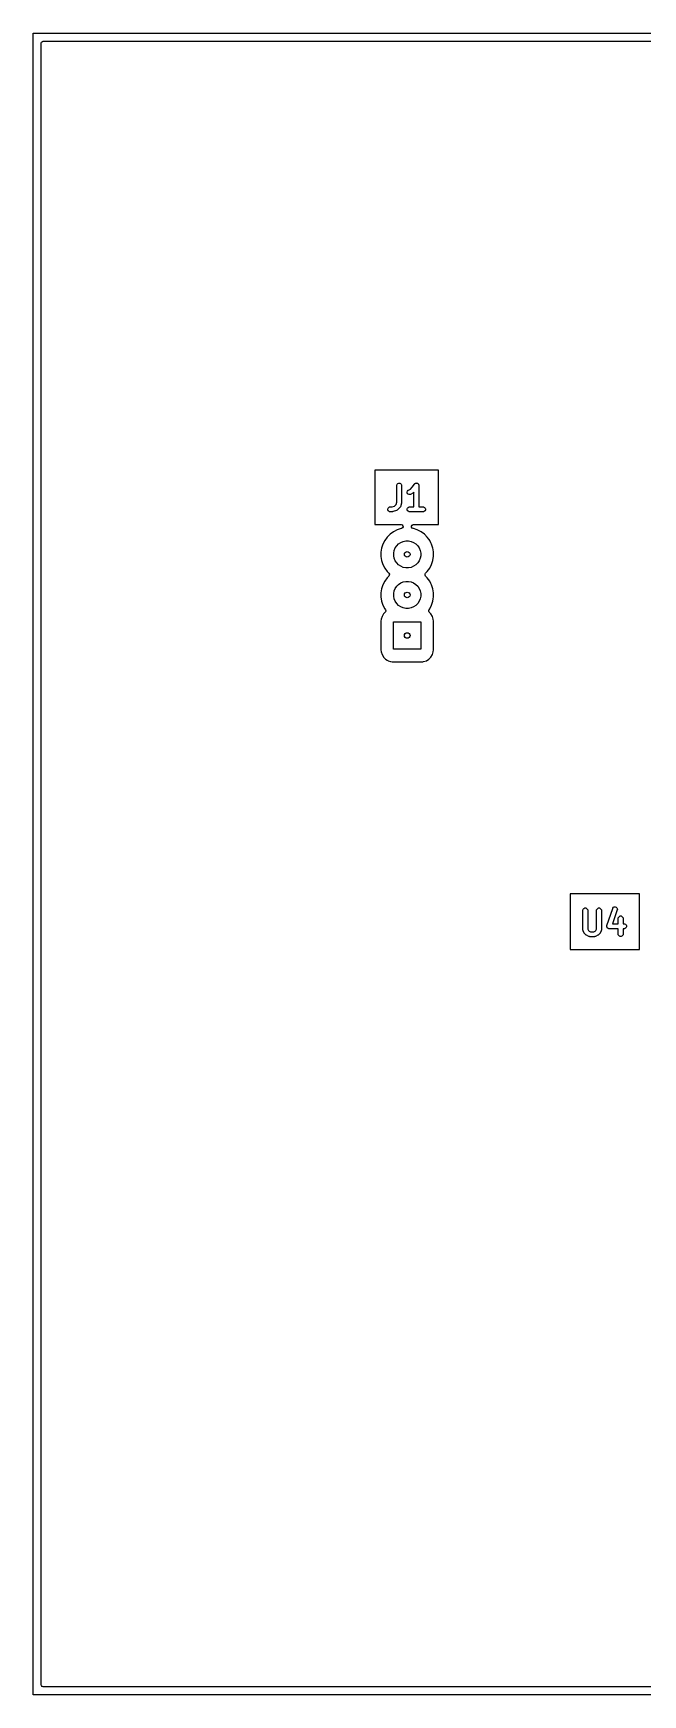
# Model space of a CAD drawing. Extents: x 20 to 124, y -124 to -20.
# Drawn here: x 20 to 58.2, y -124 to -20 of the extents above; entities that cross this region are included whole.
import ezdxf

# ---------------------------------------------------------------- set-up
doc = ezdxf.new("R2010")
doc.units = 0
doc.layers.add('BLACK', color=7, linetype='CONTINUOUS')
doc.layers.add('WHITE', color=7, linetype='CONTINUOUS')

msp = doc.modelspace()

# ---------------------------------------------------------------- linework, layer by layer
at = {"layer": 'BLACK', "linetype": 'CONTINUOUS'}
for p, q in [((20.5005, -20.6245), (20.520185, -20.557461)), ((20.5005, -50.758053), (20.5005, -20.6245)), ((20.520185, -20.557461), (20.572989, -20.511706)), ((20.572989, -20.511706), (20.6245, -20.5005)), ((20.6245, -20.5005), (123.3755, -20.5005)), ((45.3855, -47.342484), (41.403071, -47.342484)), ((41.403071, -47.342484), (41.403071, -50.758053)), ((45.3855, -50.758053), (45.3855, -47.342484)), ((42.78, -48.300828), (42.782882, -48.271564)), ((42.78, -49.347916), (42.78, -48.300828)), ((42.782882, -48.271564), (42.80528, -48.217492)), ((42.80528, -48.217492), (42.846664, -48.176108)), ((42.846664, -48.176108), (42.900736, -48.15371)), ((42.900736, -48.15371), (42.959264, -48.15371)), ((42.959264, -48.15371), (43.013336, -48.176108)), ((43.013336, -48.176108), (43.05472, -48.217492)), ((43.05472, -48.217492), (43.077118, -48.271564)), ((43.077118, -48.271564), (43.08, -48.300828)), ((43.08, -48.300828), (43.08, -49.372257)), ((43.424035, -48.710639), (43.442542, -48.655116)), ((43.428184, -48.769019), (43.424035, -48.710639)), ((43.454358, -48.821368), (43.428184, -48.769019)), ((43.442542, -48.655116), (43.480889, -48.610901)), ((43.498573, -48.859715), (43.454358, -48.821368)), ((43.480889, -48.610901), (43.505775, -48.595236)), ((43.554096, -48.878222), (43.498573, -48.859715)), ((43.505775, -48.595236), (43.62686, -48.534692)), ((43.612476, -48.874073), (43.554096, -48.878222)), ((43.639939, -48.863564), (43.612476, -48.874073)), ((43.62686, -48.534692), (43.742001, -48.419551)), ((43.782796, -48.792135), (43.639939, -48.863564)), ((43.742001, -48.419551), (43.876621, -48.217623)), ((43.795389, -48.784207), (43.782796, -48.792135)), ((43.799049, -48.782692), (43.795389, -48.784207)), ((43.803168, -48.77931), (43.799049, -48.782692)), ((43.807682, -48.77647), (43.803168, -48.77931)), ((43.810278, -48.773476), (43.807682, -48.77647)), ((43.82178, -48.764037), (43.810278, -48.773476)), ((43.851428, -48.734389), (43.82178, -48.764037)), ((43.851428, -49.650828), (43.851428, -48.734389)), ((43.876621, -48.217623), (43.876687, -48.217542)), ((43.876687, -48.217542), (43.876708, -48.217492)), ((43.876708, -48.217492), (43.876819, -48.21738)), ((43.876819, -48.21738), (43.895251, -48.194872)), ((43.895251, -48.194872), (43.907593, -48.186606)), ((43.907593, -48.186606), (43.918092, -48.176108)), ((43.918092, -48.176108), (43.931668, -48.170484)), ((43.931668, -48.170484), (43.943881, -48.162306)), ((43.943881, -48.162306), (43.958442, -48.159393)), ((43.958442, -48.159393), (43.972164, -48.15371)), ((43.972164, -48.15371), (43.986861, -48.15371)), ((43.986861, -48.15371), (44.001271, -48.150828)), ((44.001271, -48.150828), (44.015841, -48.15371)), ((44.015841, -48.15371), (44.030692, -48.15371)), ((44.030692, -48.15371), (44.044266, -48.159332)), ((44.044266, -48.159332), (44.058685, -48.162185)), ((44.058685, -48.162185), (44.071045, -48.170425)), ((44.071045, -48.170425), (44.084764, -48.176108)), ((44.084764, -48.176108), (44.095153, -48.186497)), ((44.095153, -48.186497), (44.107384, -48.194651)), ((44.107384, -48.194651), (44.115649, -48.206993)), ((44.115649, -48.206993), (44.126148, -48.217492)), ((44.126148, -48.217492), (44.131771, -48.231068)), ((44.131771, -48.231068), (44.13995, -48.243281)), ((44.13995, -48.243281), (44.142862, -48.257843)), ((44.142862, -48.257843), (44.148546, -48.271564)), ((44.148546, -48.271564), (44.151397, -48.300516)), ((44.151397, -48.300516), (44.151428, -48.30067)), ((44.151428, -48.30067), (44.151417, -48.300722)), ((44.151417, -48.300722), (44.151428, -48.300828)), ((44.151428, -48.300828), (44.151428, -49.650828)), ((42.211453, -49.771564), (42.233851, -49.717492)), ((42.211453, -49.830092), (42.211453, -49.771564)), ((42.233851, -49.884164), (42.211453, -49.830092)), ((42.233851, -49.717492), (42.275235, -49.676108)), ((42.275235, -49.925548), (42.233851, -49.884164)), ((42.275235, -49.676108), (42.329307, -49.65371)), ((42.329307, -49.65371), (42.358571, -49.650828)), ((42.358571, -49.650828), (42.477085, -49.650828)), ((42.477085, -49.650828), (42.634687, -49.598294)), ((42.763148, -49.871703), (42.548862, -49.943131)), ((42.634687, -49.598294), (42.727466, -49.505514)), ((42.727466, -49.505514), (42.78, -49.347916)), ((42.789999, -49.859715), (42.763148, -49.871703)), ((42.79407, -49.856183), (42.789999, -49.859715)), ((42.79905, -49.854121), (42.79407, -49.856183)), ((42.82178, -49.835466), (42.79905, -49.854121)), ((42.964637, -49.692608), (42.82178, -49.835466)), ((42.983292, -49.669877), (42.964637, -49.692608)), ((42.985354, -49.664897), (42.983292, -49.669877)), ((42.988885, -49.660827), (42.985354, -49.664897)), ((43.000873, -49.633977), (42.988885, -49.660827)), ((43.072302, -49.419692), (43.000873, -49.633977)), ((43.075601, -49.405182), (43.072302, -49.419692)), ((43.077118, -49.401521), (43.075601, -49.405182)), ((43.07764, -49.396212), (43.077118, -49.401521)), ((43.078822, -49.391018), (43.07764, -49.396212)), ((43.08, -49.372257), (43.078541, -49.387068)), ((43.078541, -49.387068), (43.078822, -49.391018)), ((43.425739, -49.771564), (43.448137, -49.717492)), ((43.425739, -49.830092), (43.425739, -49.771564)), ((43.448137, -49.884164), (43.425739, -49.830092)), ((43.448137, -49.717492), (43.489521, -49.676108)), ((43.489521, -49.925548), (43.448137, -49.884164)), ((43.489521, -49.676108), (43.543593, -49.65371)), ((43.543593, -49.65371), (43.572857, -49.650828)), ((43.572857, -49.650828), (43.851428, -49.650828)), ((44.151428, -49.650828), (44.43, -49.650828)), ((44.43, -49.650828), (44.459264, -49.65371)), ((44.459264, -49.65371), (44.513336, -49.676108)), ((44.513336, -49.676108), (44.55472, -49.717492)), ((44.55472, -49.884164), (44.513336, -49.925548)), ((44.55472, -49.717492), (44.577118, -49.771564)), ((44.577118, -49.830092), (44.55472, -49.884164)), ((44.577118, -49.771564), (44.577118, -49.830092)), ((20.5005, -77.358053), (20.5005, -50.758053)), ((41.403071, -50.758053), (43.043769, -50.758053)), ((42.329307, -49.947946), (42.275235, -49.925548)), ((42.358571, -49.950828), (42.329307, -49.947946)), ((42.501428, -49.950828), (42.358571, -49.950828)), ((42.516233, -49.949369), (42.501428, -49.950828)), ((42.520188, -49.949651), (42.516233, -49.949369)), ((42.525389, -49.948468), (42.520188, -49.949651)), ((42.530692, -49.947946), (42.525389, -49.948468)), ((42.534349, -49.94643), (42.530692, -49.947946)), ((42.548862, -49.943131), (42.534349, -49.94643)), ((43.043769, -50.758053), (43.110808, -50.777738)), ((43.110808, -50.777738), (43.156563, -50.830542)), ((43.166507, -50.8997), (43.137482, -50.963256)), ((43.156563, -50.830542), (43.166507, -50.8997)), ((43.543593, -49.947946), (43.489521, -49.925548)), ((43.572857, -49.950828), (43.543593, -49.947946)), ((44.43, -49.950828), (43.572857, -49.950828)), ((43.696767, -50.915285), (43.697765, -50.845423)), ((43.733698, -50.974597), (43.696767, -50.915285)), ((43.697765, -50.845423), (43.736375, -50.78719)), ((43.736375, -50.78719), (43.800338, -50.759076)), ((43.800338, -50.759076), (43.816231, -50.758053)), ((43.816231, -50.758053), (45.3855, -50.758053)), ((44.459264, -49.947946), (44.43, -49.950828)), ((44.513336, -49.925548), (44.459264, -49.947946)), ((41.900422, -51.983923), (41.82014, -52.231006)), ((42.018368, -51.752445), (41.900422, -51.983923)), ((42.171066, -51.542274), (42.018368, -51.752445)), ((42.171071, -51.542268), (42.171066, -51.542274)), ((42.354768, -51.358571), (42.171071, -51.542268)), ((42.354774, -51.358566), (42.354768, -51.358571)), ((42.564945, -51.205868), (42.354774, -51.358566)), ((42.796423, -51.087922), (42.564945, -51.205868)), ((42.772941, -52.078266), (42.890766, -51.960441)), ((43.043506, -51.007639), (42.796423, -51.087922)), ((42.890766, -51.960441), (43.029313, -51.867867)), ((43.029313, -51.867867), (43.183258, -51.804101)), ((43.063167, -51.004526), (43.043506, -51.007639)), ((43.078704, -51.00103), (43.063167, -51.004526)), ((43.137482, -50.963256), (43.078704, -51.00103)), ((43.183258, -51.804101), (43.346685, -51.771593)), ((43.346685, -51.771593), (43.513315, -51.771593)), ((43.513315, -51.771593), (43.676742, -51.804101)), ((43.676742, -51.804101), (43.830687, -51.867867)), ((43.796833, -51.004526), (43.733698, -50.974597)), ((43.816493, -51.007639), (43.796833, -51.004526)), ((44.063576, -51.087922), (43.816493, -51.007639)), ((43.830687, -51.867867), (43.969234, -51.960441)), ((43.969234, -51.960441), (44.087059, -52.078266)), ((44.222764, -51.169034), (44.063576, -51.087922)), ((44.295051, -51.205866), (44.222764, -51.169034)), ((44.505229, -51.358569), (44.295051, -51.205866)), ((44.688931, -51.542271), (44.505229, -51.358569)), ((44.787169, -51.677484), (44.688931, -51.542271)), ((44.802807, -51.699008), (44.787169, -51.677484)), ((44.802809, -51.69901), (44.802807, -51.699008)), ((44.836675, -51.745623), (44.802809, -51.69901)), ((44.841634, -51.752449), (44.836675, -51.745623)), ((44.916787, -51.899945), (44.841634, -51.752449)), ((44.959577, -51.983923), (44.916787, -51.899945)), ((44.959577, -51.983925), (44.959577, -51.983923)), ((44.959579, -51.983928), (44.959577, -51.983925)), ((45.03986, -52.231007), (44.959579, -51.983928)), ((41.82014, -52.231006), (41.7795, -52.487597)), ((41.7795, -52.487597), (41.7795, -52.747402)), ((41.7795, -52.747402), (41.82014, -53.003993)), ((41.82014, -53.003993), (41.900422, -53.251076)), ((42.584093, -52.534185), (42.616601, -52.370758)), ((42.584093, -52.700815), (42.584093, -52.534185)), ((42.616601, -52.864242), (42.584093, -52.700815)), ((42.616601, -52.370758), (42.680367, -52.216813)), ((42.680367, -53.018187), (42.616601, -52.864242)), ((42.680367, -52.216813), (42.772941, -52.078266)), ((42.772941, -53.156734), (42.680367, -53.018187)), ((44.087059, -52.078266), (44.179633, -52.216813)), ((44.179633, -53.018187), (44.087059, -53.156734)), ((44.179633, -52.216813), (44.243399, -52.370758)), ((44.243399, -52.864242), (44.179633, -53.018187)), ((44.243399, -52.370758), (44.275907, -52.534185)), ((44.275907, -52.700815), (44.243399, -52.864242)), ((44.275907, -52.534185), (44.275907, -52.700815)), ((44.959579, -53.251072), (45.03986, -53.003993)), ((45.05185, -52.30671), (45.03986, -52.231007)), ((45.03986, -53.003993), (45.063736, -52.853245)), ((45.0805, -52.487597), (45.05185, -52.30671)), ((45.063736, -52.853245), (45.0805, -52.747402)), ((45.0805, -52.747402), (45.0805, -52.487597)), ((41.900422, -53.251076), (42.018368, -53.482554)), ((42.018368, -53.482554), (42.171066, -53.692725)), ((42.171066, -53.692725), (42.171071, -53.692731)), ((42.171071, -53.692731), (42.278159, -53.799819)), ((42.278159, -53.975181), (42.171071, -54.082268)), ((42.278159, -53.799819), (42.311644, -53.861142)), ((42.30666, -53.930834), (42.278159, -53.975181)), ((42.311644, -53.861142), (42.30666, -53.930834)), ((42.890766, -53.274559), (42.772941, -53.156734)), ((43.029313, -53.367133), (42.890766, -53.274559)), ((43.183258, -53.430899), (43.029313, -53.367133)), ((43.346685, -53.463407), (43.183258, -53.430899)), ((43.513315, -53.463407), (43.346685, -53.463407)), ((43.676742, -53.430899), (43.513315, -53.463407)), ((43.830687, -53.367133), (43.676742, -53.430899)), ((43.969234, -53.274559), (43.830687, -53.367133)), ((44.087059, -53.156734), (43.969234, -53.274559)), ((44.548356, -53.913858), (44.55334, -53.844166)), ((44.581841, -53.975181), (44.548356, -53.913858)), ((44.55334, -53.844166), (44.581841, -53.799819)), ((44.581841, -53.799819), (44.688931, -53.692729)), ((44.688931, -54.082271), (44.581841, -53.975181)), ((44.688931, -53.692729), (44.841634, -53.482551)), ((44.841634, -53.482551), (44.959579, -53.251072)), ((41.82014, -54.771006), (41.7795, -55.027597)), ((41.7795, -55.027597), (41.7795, -55.287402)), ((41.900422, -54.523923), (41.82014, -54.771006)), ((42.018368, -54.292445), (41.900422, -54.523923)), ((42.171066, -54.082274), (42.018368, -54.292445)), ((42.171071, -54.082268), (42.171066, -54.082274)), ((42.584093, -55.074185), (42.616601, -54.910758)), ((42.584093, -55.240815), (42.584093, -55.074185)), ((42.616601, -54.910758), (42.680367, -54.756813)), ((42.680367, -54.756813), (42.772941, -54.618266)), ((42.772941, -54.618266), (42.890766, -54.500441)), ((42.890766, -54.500441), (43.029313, -54.407867)), ((43.029313, -54.407867), (43.183258, -54.344101)), ((43.183258, -54.344101), (43.346685, -54.311593)), ((43.346685, -54.311593), (43.513315, -54.311593)), ((43.513315, -54.311593), (43.676742, -54.344101)), ((43.676742, -54.344101), (43.830687, -54.407867)), ((43.830687, -54.407867), (43.969234, -54.500441)), ((43.969234, -54.500441), (44.087059, -54.618266)), ((44.087059, -54.618266), (44.179633, -54.756813)), ((44.179633, -54.756813), (44.243399, -54.910758)), ((44.243399, -54.910758), (44.275907, -55.074185)), ((44.275907, -55.074185), (44.275907, -55.240815)), ((44.841634, -54.292449), (44.688931, -54.082271)), ((44.916787, -54.439945), (44.841634, -54.292449)), ((44.959577, -54.523923), (44.916787, -54.439945)), ((44.959577, -54.523925), (44.959577, -54.523923)), ((44.959579, -54.523928), (44.959577, -54.523925)), ((45.03986, -54.771007), (44.959579, -54.523928)), ((45.058947, -54.891521), (45.03986, -54.771007)), ((45.0805, -55.027597), (45.058947, -54.891521)), ((45.0805, -55.093053), (45.0805, -55.027597)), ((45.0805, -55.287402), (45.0805, -55.093053)), ((41.7795, -55.287402), (41.82014, -55.543993)), ((41.82014, -55.543993), (41.900422, -55.791076)), ((41.900422, -55.791076), (42.018368, -56.022554)), ((42.018368, -56.022554), (42.063213, -56.084279)), ((42.063213, -56.084279), (42.086693, -56.150085)), ((42.086693, -56.150085), (42.070867, -56.218139)), ((42.616601, -55.404242), (42.584093, -55.240815)), ((42.680367, -55.558187), (42.616601, -55.404242)), ((42.772941, -55.696734), (42.680367, -55.558187)), ((42.890766, -55.814559), (42.772941, -55.696734)), ((43.029313, -55.907133), (42.890766, -55.814559)), ((43.183258, -55.970899), (43.029313, -55.907133)), ((43.346685, -56.003407), (43.183258, -55.970899)), ((43.513315, -56.003407), (43.346685, -56.003407)), ((43.676742, -55.970899), (43.513315, -56.003407)), ((43.830687, -55.907133), (43.676742, -55.970899)), ((43.969234, -55.814559), (43.830687, -55.907133)), ((44.087059, -55.696734), (43.969234, -55.814559)), ((44.179633, -55.558187), (44.087059, -55.696734)), ((44.243399, -55.404242), (44.179633, -55.558187)), ((44.275907, -55.240815), (44.243399, -55.404242)), ((44.775938, -56.183522), (44.780922, -56.11383)), ((44.780922, -56.11383), (44.796784, -56.08428)), ((44.796784, -56.08428), (44.841634, -56.022551)), ((44.841634, -56.022551), (44.959579, -55.791072)), ((44.959579, -55.791072), (45.03986, -55.543993)), ((45.03986, -55.543993), (45.063224, -55.396477)), ((45.063224, -55.396477), (45.0805, -55.287402)), ((41.79463, -56.66825), (41.7795, -56.802539)), ((41.7795, -56.802539), (41.7795, -58.59246)), ((41.794631, -56.668245), (41.79463, -56.66825)), ((41.854211, -56.497976), (41.794631, -56.668245)), ((41.950183, -56.345239), (41.854211, -56.497976)), ((42.050577, -56.244845), (41.950183, -56.345239)), ((42.070867, -56.218139), (42.050577, -56.244845)), ((42.58, -58.5475), (42.58, -56.8475)), ((42.58, -56.8475), (44.28, -56.8475)), ((44.28, -56.8475), (44.28, -58.5475)), ((44.809423, -56.244845), (44.775938, -56.183522)), ((44.909816, -56.345238), (44.809423, -56.244845)), ((45.005789, -56.497978), (44.909816, -56.345238)), ((45.065368, -56.668245), (45.005789, -56.497978)), ((45.0805, -56.802546), (45.065368, -56.668245)), ((45.0805, -57.600892), (45.0805, -56.802546)), ((45.0805, -58.592454), (45.0805, -57.600892)), ((41.7795, -58.59246), (41.79463, -58.726749)), ((41.79463, -58.726749), (41.794631, -58.726754)), ((41.794631, -58.726754), (41.854211, -58.897023)), ((41.854211, -58.897023), (41.944895, -59.041345)), ((41.944895, -59.041345), (41.950184, -59.049762)), ((41.950184, -59.049762), (42.077738, -59.177316)), ((42.077738, -59.177316), (42.16808, -59.234082)), ((42.16808, -59.234082), (42.208607, -59.259547)), ((42.208607, -59.259547), (42.230478, -59.273289)), ((42.230478, -59.273289), (42.386687, -59.327949)), ((44.28, -58.5475), (42.58, -58.5475)), ((44.459255, -59.332868), (44.629522, -59.273289)), ((44.629522, -59.273289), (44.782262, -59.177316)), ((44.782262, -59.177316), (44.909816, -59.049762)), ((44.909816, -59.049762), (45.005789, -58.897022)), ((45.005789, -58.897022), (45.065368, -58.726755)), ((45.065368, -58.726755), (45.0805, -58.592454)), ((42.386687, -59.327949), (42.400745, -59.332868)), ((42.400745, -59.332868), (42.40075, -59.332869)), ((42.40075, -59.332869), (42.491246, -59.343065)), ((42.491246, -59.343065), (42.53504, -59.347999)), ((42.53504, -59.347999), (42.535043, -59.348)), ((42.535043, -59.348), (42.535046, -59.348)), ((42.535046, -59.348), (44.324957, -59.348)), ((44.324957, -59.348), (44.324958, -59.347999)), ((44.324958, -59.347999), (44.405258, -59.338952)), ((44.405258, -59.338952), (44.459249, -59.332869)), ((44.459249, -59.332869), (44.459252, -59.332868)), ((44.459252, -59.332868), (44.459255, -59.332868)), ((57.971214, -73.872176), (53.629917, -73.872176)), ((53.629917, -73.872176), (53.629917, -77.358053)), ((54.437142, -74.900828), (54.440024, -74.871564)), ((54.440024, -74.871564), (54.462422, -74.817492)), ((54.462422, -74.817492), (54.503806, -74.776108)), ((54.503806, -74.776108), (54.557878, -74.75371)), ((54.557878, -74.75371), (54.616406, -74.75371)), ((54.616406, -74.75371), (54.670478, -74.776108)), ((54.670478, -74.776108), (54.711862, -74.817492)), ((54.711862, -74.817492), (54.73426, -74.871564)), ((54.73426, -74.871564), (54.737142, -74.900828)), ((55.294285, -74.900828), (55.297167, -74.871564)), ((55.297167, -74.871564), (55.319565, -74.817492)), ((55.319565, -74.817492), (55.360949, -74.776108)), ((55.360949, -74.776108), (55.415021, -74.75371)), ((55.415021, -74.75371), (55.473549, -74.75371)), ((55.473549, -74.75371), (55.527621, -74.776108)), ((55.527621, -74.776108), (55.569005, -74.817492)), ((55.569005, -74.817492), (55.591403, -74.871564)), ((55.591403, -74.871564), (55.594285, -74.900828)), ((55.944841, -75.853394), (56.301983, -74.781966)), ((56.586588, -74.876835), (56.295256, -75.750828)), ((56.301983, -74.781966), (56.313972, -74.755115)), ((56.313972, -74.755115), (56.352319, -74.710901)), ((56.352319, -74.710901), (56.404666, -74.684727)), ((56.404666, -74.684727), (56.463046, -74.680578)), ((56.463046, -74.680578), (56.518571, -74.699086)), ((56.518571, -74.699086), (56.562785, -74.737434)), ((56.562785, -74.737434), (56.588959, -74.789781)), ((56.593108, -74.848161), (56.586588, -74.876835)), ((56.588959, -74.789781), (56.593108, -74.848161)), ((57.971214, -77.358053), (57.971214, -73.872176)), ((54.437142, -76.115114), (54.437142, -74.900828)), ((54.737142, -74.900828), (54.737142, -76.079703)), ((55.294285, -76.079704), (55.294285, -74.900828)), ((55.594285, -74.900828), (55.594285, -76.115114)), ((55.938321, -75.882067), (55.940025, -75.874573)), ((55.940025, -75.906044), (55.938321, -75.882067)), ((55.940025, -75.871564), (55.941542, -75.867901)), ((55.940025, -75.874573), (55.940025, -75.871564)), ((55.940025, -75.930092), (55.940025, -75.906044)), ((55.941542, -75.867901), (55.944841, -75.853394)), ((56.295256, -75.750828), (56.651429, -75.750828)), ((56.651429, -75.400828), (56.654311, -75.371564)), ((56.651429, -75.750828), (56.651429, -75.400828)), ((56.654311, -75.371564), (56.676709, -75.317492)), ((56.676709, -75.317492), (56.718093, -75.276108)), ((56.718093, -75.276108), (56.772165, -75.25371)), ((56.772165, -75.25371), (56.830693, -75.25371)), ((56.830693, -75.25371), (56.884765, -75.276108)), ((56.884765, -75.276108), (56.926149, -75.317492)), ((56.926149, -75.317492), (56.948547, -75.371564)), ((56.948547, -75.371564), (56.951429, -75.400828)), ((56.951429, -75.400828), (56.951429, -75.750828)), ((56.951429, -75.750828), (57.015714, -75.750828)), ((57.015714, -75.750828), (57.044978, -75.75371)), ((57.044978, -75.75371), (57.09905, -75.776108)), ((57.09905, -75.776108), (57.140434, -75.817492)), ((57.140434, -75.817492), (57.162832, -75.871564)), ((57.162832, -75.871564), (57.162832, -75.930092)), ((54.440024, -76.144378), (54.437142, -76.115114)), ((54.442087, -76.149358), (54.440024, -76.144378)), ((54.442469, -76.154733), (54.442087, -76.149358)), ((54.452978, -76.182196), (54.442469, -76.154733)), ((54.524407, -76.325053), (54.452978, -76.182196)), ((54.532334, -76.337646), (54.524407, -76.325053)), ((54.53385, -76.341306), (54.532334, -76.337646)), ((54.537231, -76.345425), (54.53385, -76.341306)), ((54.540072, -76.349939), (54.537231, -76.345425)), ((54.543065, -76.352535), (54.540072, -76.349939)), ((54.552505, -76.364037), (54.543065, -76.352535)), ((54.623934, -76.435466), (54.552505, -76.364037)), ((54.635438, -76.444907), (54.623934, -76.435466)), ((54.638033, -76.447899), (54.635438, -76.444907)), ((54.642542, -76.450737), (54.638033, -76.447899)), ((54.646665, -76.454121), (54.642542, -76.450737)), ((54.650326, -76.455637), (54.646665, -76.454121)), ((54.662918, -76.463564), (54.650326, -76.455637)), ((54.805776, -76.534992), (54.662918, -76.463564)), ((54.737142, -76.079703), (54.781849, -76.169117)), ((54.781849, -76.169117), (54.818853, -76.206121)), ((54.833239, -76.545502), (54.805776, -76.534992)), ((54.818853, -76.206121), (54.908267, -76.250828)), ((54.838614, -76.545883), (54.833239, -76.545502)), ((54.843593, -76.547946), (54.838614, -76.545883)), ((54.872857, -76.550828), (54.843593, -76.547946)), ((55.158571, -76.550828), (54.872857, -76.550828)), ((54.908267, -76.250828), (55.123161, -76.250828)), ((55.123161, -76.250828), (55.212573, -76.206122)), ((55.187835, -76.547946), (55.158571, -76.550828)), ((55.192813, -76.545883), (55.187835, -76.547946)), ((55.198189, -76.545502), (55.192813, -76.545883)), ((55.225653, -76.534992), (55.198189, -76.545502)), ((55.212573, -76.206122), (55.249578, -76.169117)), ((55.36851, -76.463564), (55.225653, -76.534992)), ((55.249578, -76.169117), (55.294285, -76.079704)), ((55.381103, -76.455636), (55.36851, -76.463564)), ((55.384763, -76.454121), (55.381103, -76.455636)), ((55.388882, -76.450739), (55.384763, -76.454121)), ((55.393396, -76.447899), (55.388882, -76.450739)), ((55.395992, -76.444905), (55.393396, -76.447899)), ((55.407494, -76.435466), (55.395992, -76.444905)), ((55.478923, -76.364037), (55.407494, -76.435466)), ((55.488364, -76.352532), (55.478923, -76.364037)), ((55.491356, -76.349938), (55.488364, -76.352532)), ((55.494194, -76.345428), (55.491356, -76.349938)), ((55.497578, -76.341306), (55.494194, -76.345428)), ((55.499094, -76.337644), (55.497578, -76.341306)), ((55.507021, -76.325053), (55.499094, -76.337644)), ((55.578449, -76.182195), (55.507021, -76.325053)), ((55.588959, -76.154732), (55.578449, -76.182195)), ((55.58934, -76.149356), (55.588959, -76.154732)), ((55.591403, -76.144378), (55.58934, -76.149356)), ((55.594285, -76.115114), (55.591403, -76.144378)), ((55.942087, -75.935072), (55.940025, -75.930092)), ((55.94247, -75.940448), (55.942087, -75.935072)), ((55.953222, -75.961952), (55.94247, -75.940448)), ((55.962423, -75.984164), (55.953222, -75.961952)), ((55.966233, -75.987974), (55.962423, -75.984164)), ((55.968644, -75.992795), (55.966233, -75.987974)), ((55.986805, -76.008546), (55.968644, -75.992795)), ((56.003807, -76.025548), (55.986805, -76.008546)), ((56.008786, -76.02761), (56.003807, -76.025548)), ((56.012858, -76.031142), (56.008786, -76.02761)), ((56.035664, -76.038744), (56.012858, -76.031142)), ((56.057879, -76.047946), (56.035664, -76.038744)), ((56.06553, -76.048699), (56.057879, -76.047946)), ((56.068382, -76.04965), (56.06553, -76.048699)), ((56.072331, -76.049369), (56.068382, -76.04965)), ((56.087143, -76.050828), (56.072331, -76.049369)), ((56.651429, -76.050828), (56.087143, -76.050828)), ((56.651429, -76.400828), (56.651429, -76.050828)), ((56.654311, -76.430092), (56.651429, -76.400828)), ((56.676709, -76.484164), (56.654311, -76.430092)), ((56.718093, -76.525548), (56.676709, -76.484164)), ((56.772165, -76.547946), (56.718093, -76.525548)), ((56.830693, -76.547946), (56.772165, -76.547946)), ((56.884765, -76.525548), (56.830693, -76.547946)), ((56.926149, -76.484164), (56.884765, -76.525548)), ((56.948547, -76.430092), (56.926149, -76.484164)), ((56.951429, -76.400828), (56.948547, -76.430092)), ((57.015714, -76.050828), (56.951429, -76.050828)), ((56.951429, -76.050828), (56.951429, -76.400828)), ((57.044978, -76.047946), (57.015714, -76.050828)), ((57.09905, -76.025548), (57.044978, -76.047946)), ((57.140434, -75.984164), (57.09905, -76.025548)), ((57.162832, -75.930092), (57.140434, -75.984164)), ((20.5005, -85.476538), (20.5005, -77.358053)), ((53.629917, -77.358053), (57.971214, -77.358053)), ((20.5005, -91.526538), (20.5005, -85.476538)), ((20.5005, -96.514155), (20.5005, -91.526538)), ((20.5005, -123.3755), (20.5005, -96.514155)), ((20.511706, -123.427011), (20.5005, -123.3755)), ((20.557461, -123.479815), (20.511706, -123.427011)), ((20.6245, -123.4995), (20.557461, -123.479815)), ((123.3755, -123.4995), (20.6245, -123.4995))]:
    msp.add_line(p, q, dxfattribs=at)
at = {"layer": 'BLACK'}
for centre in [(43.43, -52.6175), (43.43, -55.1575), (43.43, -57.6975)]:
    msp.add_circle(centre, 0.175, dxfattribs=at)
at = {"layer": 'WHITE', "linetype": 'CONTINUOUS'}
for p, q in [((20, -20), (124, -20)), ((20, -124), (20, -20)), ((124, -124), (20, -124))]:
    msp.add_line(p, q, dxfattribs=at)
at = {"layer": 'WHITE'}
for centre in [(43.43, -52.6175), (43.43, -55.1575), (43.43, -57.6975)]:
    msp.add_circle(centre, 0.175, dxfattribs=at)

doc.saveas('drawing.dxf')
